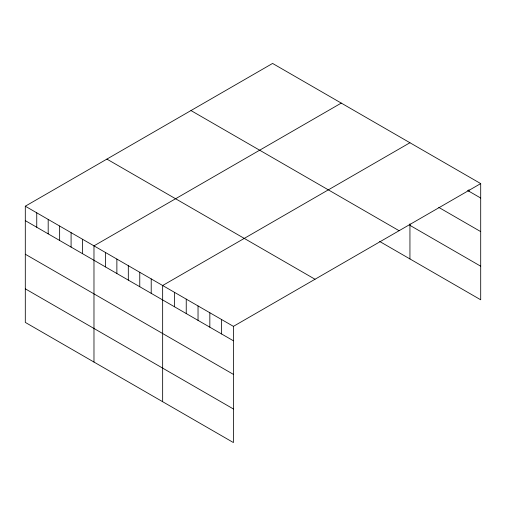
<?xml version="1.0" encoding="UTF-8"?>
<svg xmlns="http://www.w3.org/2000/svg" width="506" height="506" viewBox="0 0 506 506"><rect width="100%" height="100%" fill="white"/><g stroke="black" fill="none" stroke-linecap="round" stroke-linejoin="round"><path stroke-width="0.76" d="M480.7 183.596L233.418 326.364L233.418 442.56L25.3 322.404L25.3 206.208L272.582 63.44L480.7 183.596L480.7 299.792L379.639 241.444M341.265 103.091L93.977 245.859L93.977 362.056M409.942 142.743L162.654 285.51L162.654 401.707M467.595 190.458L480.7 198.029M438.772 207.397L480.7 231.609M409.942 225.353L480.7 266.207M190.983 110.555L399.095 230.711M106.905 159.099L315.017 279.249M25.3 206.208L233.418 326.364M25.3 220.641L233.418 340.797M25.3 254.221L233.418 374.377M25.3 288.825L233.418 408.974M468.904 189.699L468.904 191.217M409.942 223.816L409.942 258.939M221.622 319.558L221.622 333.985M209.832 312.746L209.832 327.18M198.036 305.94L198.036 320.368M186.24 299.128L186.24 313.562M174.45 292.323L174.45 306.75M151.212 278.907L151.212 293.335M139.764 272.298L139.764 286.725M128.315 265.688L128.315 280.115M116.873 259.078L116.873 273.506M105.425 252.469L105.425 266.902M82.529 239.256L82.529 253.683M71.087 232.646L71.087 247.073M59.638 226.037L59.638 240.464M48.19 219.427L48.19 233.861M36.748 212.817L36.748 227.251"/></g></svg>
